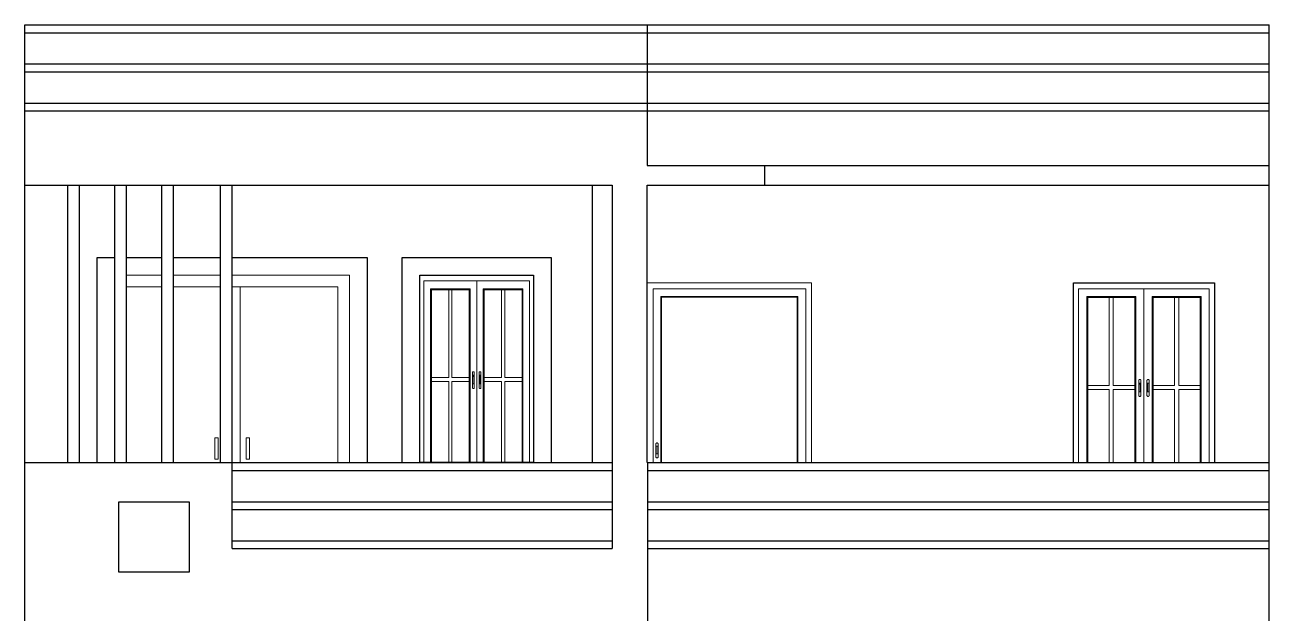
# Model space of a CAD drawing. Header units: inches. Extents: x -4962553 to -4957717, y -3263817 to -3261572.
# Drawn here: x -4961697.8 to -4961379.7, y -3263210.8 to -3263060.3 of the extents above; entities that cross this region are included whole.
import ezdxf

# ---------------------------------------------------------------- set-up
doc = ezdxf.new("R2010")
doc.units = ezdxf.units.IN
doc.header["$LTSCALE"] = 2
doc.header["$MEASUREMENT"] = 0
doc.layers.get('0').update_dxf_attribs({"linetype": 'CONTINUOUS'})
doc.layers.add('window', color=4, linetype='CONTINUOUS', lineweight=13)

msp = doc.modelspace()

# ---------------------------------------------------------------- linework, layer by layer
at = {"ltscale": 0.5}
for p, q in [((-4961697.78, -3263060.25), (-4961379.65, -3263060.25)), ((-4961697.78, -3263096.25), (-4961697.78, -3263060.25)), ((-4961697.78, -3263062.25), (-4961379.65, -3263062.25)), ((-4961538.65, -3263060.25), (-4961538.65, -3263096.25)), ((-4961379.65, -3263096.25), (-4961379.65, -3263060.25)), ((-4961697.78, -3263070.25), (-4961379.65, -3263070.25)), ((-4961697.78, -3263072.25), (-4961379.65, -3263072.25)), ((-4961697.78, -3263080.25), (-4961379.65, -3263080.25)), ((-4961697.78, -3263082.25), (-4961379.65, -3263082.25)), ((-4961697.78, -3263208.25), (-4961697.78, -3263096.25)), ((-4961538.65, -3263096.25), (-4961379.65, -3263096.25)), ((-4961508.65, -3263096.25), (-4961508.65, -3263101.25)), ((-4961379.65, -3263208.25), (-4961379.65, -3263096.25)), ((-4961697.78, -3263101.25), (-4961547.65, -3263101.25)), ((-4961686.78, -3263172.25), (-4961686.78, -3263101.25)), ((-4961683.78, -3263172.25), (-4961683.78, -3263101.25)), ((-4961674.78, -3263172.25), (-4961674.78, -3263101.25)), ((-4961671.78, -3263172.25), (-4961671.78, -3263101.25)), ((-4961662.78, -3263172.25), (-4961662.78, -3263101.25)), ((-4961659.78, -3263172.25), (-4961659.78, -3263101.25)), ((-4961647.78, -3263172.25), (-4961647.78, -3263101.25)), ((-4961644.78, -3263172.25), (-4961644.78, -3263101.25)), ((-4961552.65, -3263172.25), (-4961552.65, -3263101.25)), ((-4961547.65, -3263101.25), (-4961547.65, -3263194.25)), ((-4961538.65, -3263101.25), (-4961379.65, -3263101.25)), ((-4961538.65, -3263172.25), (-4961538.65, -3263101.25)), ((-4961697.78, -3263172.25), (-4961547.65, -3263172.25)), ((-4961644.78, -3263194.25), (-4961644.78, -3263172.25)), ((-4961644.78, -3263174.25), (-4961547.65, -3263174.25)), ((-4961538.65, -3263172.25), (-4961379.65, -3263172.25)), ((-4961538.59, -3263172.25), (-4961538.65, -3263320.25)), ((-4961538.59, -3263174.25), (-4961379.65, -3263174.25)), ((-4961644.78, -3263182.25), (-4961547.65, -3263182.25)), ((-4961538.6, -3263182.25), (-4961379.65, -3263182.25)), ((-4961644.78, -3263184.25), (-4961547.65, -3263184.25)), ((-4961538.6, -3263184.25), (-4961379.65, -3263184.25)), ((-4961644.78, -3263192.25), (-4961547.65, -3263192.25)), ((-4961538.6, -3263192.25), (-4961379.65, -3263192.25)), ((-4961644.78, -3263194.25), (-4961547.65, -3263194.25)), ((-4961538.6, -3263194.25), (-4961379.65, -3263194.25)), ((-4961697.78, -3263320.25), (-4961697.78, -3263208.25)), ((-4961538.65, -3263208.25), (-4961538.61, -3263208.25)), ((-4961379.65, -3263320.25), (-4961379.65, -3263208.25))]:
    msp.add_line(p, q, dxfattribs=at)
for points in [[(-4961679.28, -3263172.25), (-4961679.28, -3263119.75), (-4961674.78, -3263119.75)], [(-4961671.78, -3263119.75), (-4961662.78, -3263119.75)], [(-4961659.78, -3263119.75), (-4961647.78, -3263119.75)], [(-4961644.78, -3263119.75), (-4961610.28, -3263119.75), (-4961610.28, -3263172.25)], [(-4961601.28, -3263172.25), (-4961601.28, -3263119.75), (-4961563.23, -3263119.75), (-4961563.23, -3263172.25)], [(-4961429.65, -3263172.25), (-4961429.65, -3263126.25), (-4961393.65, -3263126.25), (-4961393.65, -3263172.25)]]:
    msp.add_lwpolyline(points, dxfattribs=at)
for points in [[(-4961596.78, -3263124.25), (-4961567.73, -3263124.25), (-4961567.73, -3263172.25), (-4961596.78, -3263172.25)], [(-4961673.74, -3263182.25), (-4961655.74, -3263182.25), (-4961655.74, -3263200.25), (-4961673.74, -3263200.25)]]:
    msp.add_lwpolyline(points, close=True, dxfattribs=at)
at = {"layer": 'window'}
for p, q in [((-4961596.78, -3263172.25), (-4961596.78, -3263124.25)), ((-4961596.78, -3263124.25), (-4961567.73, -3263124.25)), ((-4961595.74, -3263172.25), (-4961595.74, -3263125.75)), ((-4961595.74, -3263125.75), (-4961568.77, -3263125.75)), ((-4961582.26, -3263125.75), (-4961582.26, -3263172.25)), ((-4961568.77, -3263125.75), (-4961568.77, -3263172.25)), ((-4961567.73, -3263124.44), (-4961567.73, -3263124.25)), ((-4961567.73, -3263172.25), (-4961567.73, -3263124.25)), ((-4961429.65, -3263172.25), (-4961429.65, -3263126.25)), ((-4961429.65, -3263126.25), (-4961393.65, -3263126.25)), ((-4961393.65, -3263126.44), (-4961393.65, -3263126.25)), ((-4961393.65, -3263172.25), (-4961393.65, -3263126.25)), ((-4961644.78, -3263127.25), (-4961644.78, -3263172.25)), ((-4961642.78, -3263127.25), (-4961642.78, -3263172.25)), ((-4961583.94, -3263127.78), (-4961594.06, -3263127.78)), ((-4961594.06, -3263127.78), (-4961594.06, -3263172.25)), ((-4961593.85, -3263128.03), (-4961594.06, -3263127.78)), ((-4961593.85, -3263128.03), (-4961593.85, -3263172.25)), ((-4961593.85, -3263128.03), (-4961584.15, -3263128.03)), ((-4961589.42, -3263128.03), (-4961589.42, -3263150.5)), ((-4961588.58, -3263128.03), (-4961588.58, -3263150.5)), ((-4961584.15, -3263128.03), (-4961583.94, -3263127.78)), ((-4961584.15, -3263172.25), (-4961584.15, -3263128.03)), ((-4961583.94, -3263172.25), (-4961583.94, -3263127.78)), ((-4961580.57, -3263172.25), (-4961580.57, -3263127.78)), ((-4961580.57, -3263127.78), (-4961570.45, -3263127.78)), ((-4961580.36, -3263128.03), (-4961580.57, -3263127.78)), ((-4961580.36, -3263172.25), (-4961580.36, -3263128.03)), ((-4961570.66, -3263128.03), (-4961580.36, -3263128.03)), ((-4961575.93, -3263128.03), (-4961575.93, -3263150.5)), ((-4961575.09, -3263128.03), (-4961575.09, -3263150.5)), ((-4961570.66, -3263128.03), (-4961570.45, -3263127.78)), ((-4961570.66, -3263128.03), (-4961570.66, -3263172.25)), ((-4961570.45, -3263127.78), (-4961570.45, -3263172.25)), ((-4961428.37, -3263172.25), (-4961428.37, -3263127.75)), ((-4961428.37, -3263127.75), (-4961394.94, -3263127.75)), ((-4961413.74, -3263129.78), (-4961426.28, -3263129.78)), ((-4961426.28, -3263129.78), (-4961426.28, -3263172.25)), ((-4961426.02, -3263130.03), (-4961426.28, -3263129.78)), ((-4961426.02, -3263130.03), (-4961426.02, -3263172.25)), ((-4961426.02, -3263130.03), (-4961414, -3263130.03)), ((-4961420.53, -3263130.03), (-4961420.53, -3263152.5)), ((-4961419.49, -3263130.03), (-4961419.49, -3263152.5)), ((-4961414, -3263130.03), (-4961413.74, -3263129.78)), ((-4961414, -3263172.25), (-4961414, -3263130.03)), ((-4961413.74, -3263172.25), (-4961413.74, -3263129.78)), ((-4961411.65, -3263127.75), (-4961411.65, -3263172.25)), ((-4961409.57, -3263172.25), (-4961409.57, -3263129.78)), ((-4961409.57, -3263129.78), (-4961397.03, -3263129.78)), ((-4961409.31, -3263130.03), (-4961409.57, -3263129.78)), ((-4961409.31, -3263172.25), (-4961409.31, -3263130.03)), ((-4961397.29, -3263130.03), (-4961409.31, -3263130.03)), ((-4961403.82, -3263130.03), (-4961403.82, -3263152.5)), ((-4961402.78, -3263130.03), (-4961402.78, -3263152.5)), ((-4961397.29, -3263130.03), (-4961397.03, -3263129.78)), ((-4961397.29, -3263130.03), (-4961397.29, -3263172.25)), ((-4961397.03, -3263129.78), (-4961397.03, -3263172.25)), ((-4961394.94, -3263127.75), (-4961394.94, -3263172.25)), ((-4961583.3, -3263149.09), (-4961583.32, -3263149.13)), ((-4961583.27, -3263149.06), (-4961583.3, -3263149.09)), ((-4961583.25, -3263149.04), (-4961583.27, -3263149.06)), ((-4961583.22, -3263149.02), (-4961583.25, -3263149.04)), ((-4961583.18, -3263149), (-4961583.22, -3263149.02)), ((-4961583.15, -3263148.99), (-4961583.18, -3263149)), ((-4961583.11, -3263148.99), (-4961583.15, -3263148.99)), ((-4961583.07, -3263148.99), (-4961583.11, -3263148.99)), ((-4961583.04, -3263149), (-4961583.07, -3263148.99)), ((-4961583, -3263149.02), (-4961583.04, -3263149)), ((-4961582.97, -3263149.04), (-4961583, -3263149.02)), ((-4961582.95, -3263149.06), (-4961582.97, -3263149.04)), ((-4961582.92, -3263149.09), (-4961582.95, -3263149.06)), ((-4961582.9, -3263149.13), (-4961582.92, -3263149.09)), ((-4961581.61, -3263149.13), (-4961581.59, -3263149.09)), ((-4961581.57, -3263149.06), (-4961581.59, -3263149.09)), ((-4961581.54, -3263149.04), (-4961581.57, -3263149.06)), ((-4961581.54, -3263149.04), (-4961581.51, -3263149.02)), ((-4961581.48, -3263149), (-4961581.51, -3263149.02)), ((-4961581.44, -3263148.99), (-4961581.48, -3263149)), ((-4961581.4, -3263148.99), (-4961581.44, -3263148.99)), ((-4961581.37, -3263148.99), (-4961581.4, -3263148.99)), ((-4961581.37, -3263148.99), (-4961581.33, -3263149)), ((-4961581.33, -3263149), (-4961581.3, -3263149.02)), ((-4961581.3, -3263149.02), (-4961581.27, -3263149.04)), ((-4961581.27, -3263149.04), (-4961581.24, -3263149.06)), ((-4961581.24, -3263149.06), (-4961581.22, -3263149.09)), ((-4961581.2, -3263149.13), (-4961581.22, -3263149.09)), ((-4961589.42, -3263150.5), (-4961593.85, -3263150.5)), ((-4961589.42, -3263151.51), (-4961593.85, -3263151.51)), ((-4961589.42, -3263151.51), (-4961589.42, -3263172.25)), ((-4961584.15, -3263150.5), (-4961588.58, -3263150.5)), ((-4961588.58, -3263151.51), (-4961588.58, -3263172.25)), ((-4961584.15, -3263151.51), (-4961588.58, -3263151.51)), ((-4961583.33, -3263149.16), (-4961583.34, -3263149.2)), ((-4961583.34, -3263149.2), (-4961583.34, -3263149.24)), ((-4961583.34, -3263149.24), (-4961583.34, -3263153.05)), ((-4961583.32, -3263149.13), (-4961583.33, -3263149.16)), ((-4961583.27, -3263150.05), (-4961583.26, -3263150.02)), ((-4961583.27, -3263150.33), (-4961583.27, -3263150.05)), ((-4961583.27, -3263150.33), (-4961583.26, -3263150.3)), ((-4961583.27, -3263151.97), (-4961583.27, -3263150.33)), ((-4961583.27, -3263151.97), (-4961583.26, -3263151.99)), ((-4961583.26, -3263150), (-4961583.25, -3263149.97)), ((-4961583.26, -3263150.02), (-4961583.26, -3263150)), ((-4961583.26, -3263150.27), (-4961583.25, -3263150.25)), ((-4961583.26, -3263150.3), (-4961583.26, -3263150.27)), ((-4961583.26, -3263151.99), (-4961583.26, -3263152.02)), ((-4961583.26, -3263152.02), (-4961583.25, -3263152.04)), ((-4961583.25, -3263149.97), (-4961583.24, -3263149.95)), ((-4961583.25, -3263150.25), (-4961583.24, -3263150.23)), ((-4961583.25, -3263152.04), (-4961583.24, -3263152.07)), ((-4961583.24, -3263149.95), (-4961583.22, -3263149.93)), ((-4961583.24, -3263150.23), (-4961583.22, -3263150.21)), ((-4961583.24, -3263152.07), (-4961583.22, -3263152.09)), ((-4961583.22, -3263149.93), (-4961583.2, -3263149.91)), ((-4961583.22, -3263150.21), (-4961583.2, -3263150.19)), ((-4961583.22, -3263152.09), (-4961583.2, -3263152.1)), ((-4961583.2, -3263149.91), (-4961583.18, -3263149.9)), ((-4961583.2, -3263150.19), (-4961583.18, -3263150.18)), ((-4961583.2, -3263152.1), (-4961583.18, -3263152.12)), ((-4961583.18, -3263149.9), (-4961583.16, -3263149.89)), ((-4961583.18, -3263150.18), (-4961583.16, -3263150.17)), ((-4961583.18, -3263152.12), (-4961583.16, -3263152.13)), ((-4961583.16, -3263149.89), (-4961583.13, -3263149.88)), ((-4961583.16, -3263150.17), (-4961583.13, -3263150.16)), ((-4961583.16, -3263152.13), (-4961583.13, -3263152.13)), ((-4961583.13, -3263149.88), (-4961583.11, -3263149.88)), ((-4961583.13, -3263150.16), (-4961583.11, -3263150.16)), ((-4961583.13, -3263152.13), (-4961583.11, -3263152.13)), ((-4961583.11, -3263149.88), (-4961583.09, -3263149.88)), ((-4961583.11, -3263150.16), (-4961583.09, -3263150.16)), ((-4961583.11, -3263152.13), (-4961583.09, -3263152.13)), ((-4961583.09, -3263149.88), (-4961583.06, -3263149.89)), ((-4961583.09, -3263150.16), (-4961583.06, -3263150.17)), ((-4961583.09, -3263152.13), (-4961583.06, -3263152.13)), ((-4961583.06, -3263149.89), (-4961583.04, -3263149.9)), ((-4961583.06, -3263150.17), (-4961583.04, -3263150.18)), ((-4961583.06, -3263152.13), (-4961583.04, -3263152.12)), ((-4961583.04, -3263149.9), (-4961583.02, -3263149.91)), ((-4961583.04, -3263150.18), (-4961583.02, -3263150.19)), ((-4961583.04, -3263152.12), (-4961583.02, -3263152.1)), ((-4961583.02, -3263149.91), (-4961583, -3263149.93)), ((-4961583.02, -3263150.19), (-4961583, -3263150.21)), ((-4961583.02, -3263152.1), (-4961583, -3263152.09)), ((-4961583, -3263149.93), (-4961582.98, -3263149.95)), ((-4961583, -3263150.21), (-4961582.98, -3263150.23)), ((-4961583, -3263152.09), (-4961582.98, -3263152.07)), ((-4961582.98, -3263149.95), (-4961582.97, -3263149.97)), ((-4961582.98, -3263150.23), (-4961582.97, -3263150.25)), ((-4961582.98, -3263152.07), (-4961582.97, -3263152.04)), ((-4961582.97, -3263149.97), (-4961582.96, -3263150)), ((-4961582.97, -3263150.25), (-4961582.96, -3263150.27)), ((-4961582.97, -3263152.04), (-4961582.96, -3263152.02)), ((-4961582.96, -3263150), (-4961582.96, -3263150.02)), ((-4961582.96, -3263150.02), (-4961582.95, -3263150.05)), ((-4961582.96, -3263150.27), (-4961582.96, -3263150.3)), ((-4961582.96, -3263150.3), (-4961582.95, -3263150.33)), ((-4961582.96, -3263151.99), (-4961582.95, -3263151.97)), ((-4961582.96, -3263152.02), (-4961582.96, -3263151.99)), ((-4961582.95, -3263151.97), (-4961582.95, -3263150.05)), ((-4961582.89, -3263149.16), (-4961582.9, -3263149.13)), ((-4961582.88, -3263149.2), (-4961582.89, -3263149.16)), ((-4961582.88, -3263149.24), (-4961582.89, -3263149.16)), ((-4961582.88, -3263149.24), (-4961582.88, -3263149.2)), ((-4961582.88, -3263153.05), (-4961582.88, -3263149.24)), ((-4961581.63, -3263149.2), (-4961581.62, -3263149.16)), ((-4961581.63, -3263149.24), (-4961581.62, -3263149.16)), ((-4961581.63, -3263149.24), (-4961581.63, -3263149.2)), ((-4961581.63, -3263153.05), (-4961581.63, -3263149.24)), ((-4961581.62, -3263149.16), (-4961581.61, -3263149.13)), ((-4961581.55, -3263150), (-4961581.56, -3263150.02)), ((-4961581.56, -3263150.02), (-4961581.56, -3263150.05)), ((-4961581.56, -3263150.05), (-4961581.56, -3263151.97)), ((-4961581.56, -3263151.99), (-4961581.56, -3263151.97)), ((-4961581.55, -3263152.02), (-4961581.56, -3263151.99)), ((-4961581.54, -3263149.97), (-4961581.55, -3263150)), ((-4961581.54, -3263152.04), (-4961581.55, -3263152.02)), ((-4961581.53, -3263149.95), (-4961581.54, -3263149.97)), ((-4961581.53, -3263152.07), (-4961581.54, -3263152.04)), ((-4961581.51, -3263149.93), (-4961581.53, -3263149.95)), ((-4961581.51, -3263152.09), (-4961581.53, -3263152.07)), ((-4961581.49, -3263149.91), (-4961581.51, -3263149.93)), ((-4961581.49, -3263152.1), (-4961581.51, -3263152.09)), ((-4961581.47, -3263149.9), (-4961581.49, -3263149.91)), ((-4961581.47, -3263152.12), (-4961581.49, -3263152.1)), ((-4961581.45, -3263149.89), (-4961581.47, -3263149.9)), ((-4961581.45, -3263152.13), (-4961581.47, -3263152.12)), ((-4961581.43, -3263149.88), (-4961581.45, -3263149.89)), ((-4961581.43, -3263152.13), (-4961581.45, -3263152.13)), ((-4961581.4, -3263149.88), (-4961581.43, -3263149.88)), ((-4961581.4, -3263152.13), (-4961581.43, -3263152.13)), ((-4961581.38, -3263149.88), (-4961581.4, -3263149.88)), ((-4961581.38, -3263152.13), (-4961581.4, -3263152.13)), ((-4961581.36, -3263149.89), (-4961581.38, -3263149.88)), ((-4961581.36, -3263152.13), (-4961581.38, -3263152.13)), ((-4961581.33, -3263149.9), (-4961581.36, -3263149.89)), ((-4961581.33, -3263152.12), (-4961581.36, -3263152.13)), ((-4961581.31, -3263149.91), (-4961581.33, -3263149.9)), ((-4961581.31, -3263152.1), (-4961581.33, -3263152.12)), ((-4961581.29, -3263149.93), (-4961581.31, -3263149.91)), ((-4961581.29, -3263152.09), (-4961581.31, -3263152.1)), ((-4961581.28, -3263149.95), (-4961581.29, -3263149.93)), ((-4961581.28, -3263152.07), (-4961581.29, -3263152.09)), ((-4961581.26, -3263149.97), (-4961581.28, -3263149.95)), ((-4961581.26, -3263152.04), (-4961581.28, -3263152.07)), ((-4961581.26, -3263150), (-4961581.26, -3263149.97)), ((-4961581.25, -3263150.02), (-4961581.26, -3263150)), ((-4961581.25, -3263151.99), (-4961581.26, -3263152.02)), ((-4961581.26, -3263152.02), (-4961581.26, -3263152.04)), ((-4961581.25, -3263150.05), (-4961581.25, -3263150.02)), ((-4961581.25, -3263151.97), (-4961581.25, -3263150.05)), ((-4961581.25, -3263151.97), (-4961581.25, -3263151.99)), ((-4961581.18, -3263149.16), (-4961581.2, -3263149.13)), ((-4961581.17, -3263149.2), (-4961581.18, -3263149.16)), ((-4961581.17, -3263149.2), (-4961581.17, -3263149.24)), ((-4961581.17, -3263149.24), (-4961581.17, -3263153.05)), ((-4961580.36, -3263150.5), (-4961575.93, -3263150.5)), ((-4961580.36, -3263151.51), (-4961575.93, -3263151.51)), ((-4961575.93, -3263151.51), (-4961575.93, -3263172.25)), ((-4961575.09, -3263150.5), (-4961570.66, -3263150.5)), ((-4961575.09, -3263151.51), (-4961570.66, -3263151.51)), ((-4961575.09, -3263151.51), (-4961575.09, -3263172.25)), ((-4961412.98, -3263151.16), (-4961413, -3263151.2)), ((-4961413, -3263151.2), (-4961413, -3263151.24)), ((-4961413, -3263151.24), (-4961413, -3263155.05)), ((-4961412.97, -3263151.13), (-4961412.98, -3263151.16)), ((-4961412.94, -3263151.09), (-4961412.97, -3263151.13)), ((-4961412.91, -3263151.06), (-4961412.94, -3263151.09)), ((-4961412.88, -3263151.04), (-4961412.91, -3263151.06)), ((-4961412.9, -3263152), (-4961412.88, -3263151.97)), ((-4961412.9, -3263152.02), (-4961412.9, -3263152)), ((-4961412.9, -3263152.05), (-4961412.9, -3263152.02)), ((-4961412.9, -3263152.33), (-4961412.9, -3263152.05)), ((-4961412.9, -3263152.27), (-4961412.88, -3263152.25)), ((-4961412.9, -3263152.3), (-4961412.9, -3263152.27)), ((-4961412.84, -3263151.02), (-4961412.88, -3263151.04)), ((-4961412.88, -3263151.97), (-4961412.87, -3263151.95)), ((-4961412.88, -3263152.25), (-4961412.87, -3263152.23)), ((-4961412.87, -3263151.95), (-4961412.85, -3263151.93)), ((-4961412.87, -3263152.23), (-4961412.85, -3263152.21)), ((-4961412.85, -3263151.93), (-4961412.83, -3263151.91)), ((-4961412.85, -3263152.21), (-4961412.83, -3263152.19)), ((-4961412.8, -3263151), (-4961412.84, -3263151.02)), ((-4961412.83, -3263151.91), (-4961412.8, -3263151.9)), ((-4961412.83, -3263152.19), (-4961412.8, -3263152.18)), ((-4961412.76, -3263150.99), (-4961412.8, -3263151)), ((-4961412.8, -3263151.9), (-4961412.77, -3263151.89)), ((-4961412.8, -3263152.18), (-4961412.77, -3263152.17)), ((-4961412.77, -3263151.89), (-4961412.74, -3263151.88)), ((-4961412.77, -3263152.17), (-4961412.74, -3263152.16)), ((-4961412.71, -3263150.99), (-4961412.76, -3263150.99)), ((-4961412.74, -3263151.88), (-4961412.71, -3263151.88)), ((-4961412.74, -3263152.16), (-4961412.71, -3263152.16)), ((-4961412.67, -3263150.99), (-4961412.71, -3263150.99)), ((-4961412.71, -3263151.88), (-4961412.68, -3263151.88)), ((-4961412.71, -3263152.16), (-4961412.68, -3263152.16)), ((-4961412.68, -3263151.88), (-4961412.65, -3263151.89)), ((-4961412.68, -3263152.16), (-4961412.65, -3263152.17)), ((-4961412.62, -3263151), (-4961412.67, -3263150.99)), ((-4961412.65, -3263151.89), (-4961412.62, -3263151.9)), ((-4961412.65, -3263152.17), (-4961412.62, -3263152.18)), ((-4961412.58, -3263151.02), (-4961412.62, -3263151)), ((-4961412.62, -3263151.9), (-4961412.6, -3263151.91)), ((-4961412.62, -3263152.18), (-4961412.6, -3263152.19)), ((-4961412.6, -3263151.91), (-4961412.58, -3263151.93)), ((-4961412.6, -3263152.19), (-4961412.58, -3263152.21)), ((-4961412.54, -3263151.04), (-4961412.58, -3263151.02)), ((-4961412.58, -3263151.93), (-4961412.56, -3263151.95)), ((-4961412.58, -3263152.21), (-4961412.56, -3263152.23)), ((-4961412.56, -3263151.95), (-4961412.54, -3263151.97)), ((-4961412.56, -3263152.23), (-4961412.54, -3263152.25)), ((-4961412.51, -3263151.06), (-4961412.54, -3263151.04)), ((-4961412.54, -3263151.97), (-4961412.53, -3263152)), ((-4961412.54, -3263152.25), (-4961412.53, -3263152.27)), ((-4961412.53, -3263152), (-4961412.52, -3263152.02)), ((-4961412.53, -3263152.27), (-4961412.52, -3263152.3)), ((-4961412.52, -3263152.02), (-4961412.52, -3263152.05)), ((-4961412.52, -3263153.97), (-4961412.52, -3263152.05)), ((-4961412.48, -3263151.09), (-4961412.51, -3263151.06)), ((-4961412.46, -3263151.13), (-4961412.48, -3263151.09)), ((-4961412.44, -3263151.16), (-4961412.46, -3263151.13)), ((-4961412.43, -3263151.2), (-4961412.44, -3263151.16)), ((-4961412.43, -3263151.24), (-4961412.44, -3263151.16)), ((-4961412.43, -3263151.24), (-4961412.43, -3263151.2)), ((-4961412.43, -3263155.05), (-4961412.43, -3263151.24)), ((-4961410.88, -3263151.2), (-4961410.87, -3263151.16)), ((-4961410.88, -3263151.24), (-4961410.87, -3263151.16)), ((-4961410.88, -3263151.24), (-4961410.88, -3263151.2)), ((-4961410.88, -3263155.05), (-4961410.88, -3263151.24)), ((-4961410.87, -3263151.16), (-4961410.85, -3263151.13)), ((-4961410.85, -3263151.13), (-4961410.83, -3263151.09)), ((-4961410.8, -3263151.06), (-4961410.83, -3263151.09)), ((-4961410.77, -3263151.04), (-4961410.8, -3263151.06)), ((-4961410.78, -3263152), (-4961410.79, -3263152.02)), ((-4961410.79, -3263152.02), (-4961410.79, -3263152.05)), ((-4961410.79, -3263152.05), (-4961410.79, -3263153.97)), ((-4961410.77, -3263151.97), (-4961410.78, -3263152)), ((-4961410.77, -3263151.04), (-4961410.73, -3263151.02)), ((-4961410.75, -3263151.95), (-4961410.77, -3263151.97)), ((-4961410.73, -3263151.93), (-4961410.75, -3263151.95)), ((-4961410.69, -3263151), (-4961410.73, -3263151.02)), ((-4961410.71, -3263151.91), (-4961410.73, -3263151.93)), ((-4961410.68, -3263151.9), (-4961410.71, -3263151.91)), ((-4961410.64, -3263150.99), (-4961410.69, -3263151)), ((-4961410.66, -3263151.89), (-4961410.68, -3263151.9)), ((-4961410.63, -3263151.88), (-4961410.66, -3263151.89)), ((-4961410.6, -3263150.99), (-4961410.64, -3263150.99)), ((-4961410.6, -3263151.88), (-4961410.63, -3263151.88)), ((-4961410.55, -3263150.99), (-4961410.6, -3263150.99)), ((-4961410.57, -3263151.88), (-4961410.6, -3263151.88)), ((-4961410.54, -3263151.89), (-4961410.57, -3263151.88)), ((-4961410.55, -3263150.99), (-4961410.51, -3263151)), ((-4961410.51, -3263151.9), (-4961410.54, -3263151.89)), ((-4961410.51, -3263151), (-4961410.47, -3263151.02)), ((-4961410.48, -3263151.91), (-4961410.51, -3263151.9)), ((-4961410.46, -3263151.93), (-4961410.48, -3263151.91)), ((-4961410.47, -3263151.02), (-4961410.43, -3263151.04)), ((-4961410.44, -3263151.95), (-4961410.46, -3263151.93)), ((-4961410.43, -3263151.97), (-4961410.44, -3263151.95)), ((-4961410.43, -3263151.04), (-4961410.39, -3263151.06)), ((-4961410.41, -3263152), (-4961410.43, -3263151.97)), ((-4961410.41, -3263152.02), (-4961410.41, -3263152)), ((-4961410.4, -3263152.05), (-4961410.41, -3263152.02)), ((-4961410.4, -3263153.97), (-4961410.4, -3263152.05)), ((-4961410.39, -3263151.06), (-4961410.37, -3263151.09)), ((-4961410.34, -3263151.13), (-4961410.37, -3263151.09)), ((-4961410.32, -3263151.16), (-4961410.34, -3263151.13)), ((-4961410.31, -3263151.2), (-4961410.32, -3263151.16)), ((-4961410.31, -3263151.2), (-4961410.31, -3263151.24)), ((-4961410.31, -3263151.24), (-4961410.31, -3263155.05)), ((-4961583.34, -3263153.09), (-4961583.34, -3263153.05)), ((-4961583.34, -3263153.05), (-4961583.33, -3263153.13)), ((-4961583.34, -3263153.09), (-4961583.33, -3263153.13)), ((-4961583.33, -3263153.13), (-4961583.32, -3263153.17)), ((-4961583.32, -3263153.17), (-4961583.3, -3263153.2)), ((-4961583.3, -3263153.2), (-4961583.27, -3263153.23)), ((-4961583.27, -3263153.23), (-4961583.25, -3263153.26)), ((-4961583.25, -3263153.26), (-4961583.22, -3263153.28)), ((-4961583.22, -3263153.28), (-4961583.18, -3263153.29)), ((-4961583.18, -3263153.29), (-4961583.15, -3263153.3)), ((-4961583.15, -3263153.3), (-4961583.11, -3263153.3)), ((-4961583.11, -3263153.3), (-4961583.07, -3263153.3)), ((-4961583.07, -3263153.3), (-4961583.04, -3263153.29)), ((-4961583.04, -3263153.29), (-4961583, -3263153.28)), ((-4961583, -3263153.28), (-4961582.97, -3263153.26)), ((-4961582.97, -3263153.26), (-4961582.95, -3263153.23)), ((-4961582.95, -3263153.23), (-4961582.92, -3263153.2)), ((-4961582.92, -3263153.2), (-4961582.9, -3263153.17)), ((-4961582.9, -3263153.17), (-4961582.89, -3263153.13)), ((-4961582.89, -3263153.13), (-4961582.88, -3263153.09)), ((-4961582.88, -3263153.09), (-4961582.88, -3263153.05)), ((-4961581.63, -3263153.09), (-4961581.63, -3263153.05)), ((-4961581.62, -3263153.13), (-4961581.63, -3263153.09)), ((-4961581.62, -3263153.13), (-4961581.61, -3263153.17)), ((-4961581.61, -3263153.17), (-4961581.59, -3263153.2)), ((-4961581.59, -3263153.2), (-4961581.57, -3263153.23)), ((-4961581.54, -3263153.26), (-4961581.57, -3263153.23)), ((-4961581.51, -3263153.28), (-4961581.54, -3263153.26)), ((-4961581.51, -3263153.28), (-4961581.48, -3263153.29)), ((-4961581.44, -3263153.3), (-4961581.48, -3263153.29)), ((-4961581.4, -3263153.3), (-4961581.44, -3263153.3)), ((-4961581.4, -3263153.3), (-4961581.37, -3263153.3)), ((-4961581.37, -3263153.3), (-4961581.33, -3263153.29)), ((-4961581.3, -3263153.28), (-4961581.33, -3263153.29)), ((-4961581.27, -3263153.26), (-4961581.3, -3263153.28)), ((-4961581.27, -3263153.26), (-4961581.24, -3263153.23)), ((-4961581.24, -3263153.23), (-4961581.22, -3263153.2)), ((-4961581.22, -3263153.2), (-4961581.2, -3263153.17)), ((-4961581.18, -3263153.13), (-4961581.2, -3263153.17)), ((-4961581.17, -3263153.05), (-4961581.18, -3263153.13)), ((-4961581.17, -3263153.09), (-4961581.18, -3263153.13)), ((-4961581.17, -3263153.09), (-4961581.17, -3263153.05)), ((-4961420.53, -3263152.5), (-4961426.02, -3263152.5)), ((-4961420.53, -3263153.51), (-4961426.02, -3263153.51)), ((-4961420.53, -3263153.51), (-4961420.53, -3263172.25)), ((-4961414, -3263152.5), (-4961419.49, -3263152.5)), ((-4961419.49, -3263153.51), (-4961419.49, -3263172.25)), ((-4961414, -3263153.51), (-4961419.49, -3263153.51)), ((-4961413, -3263155.09), (-4961413, -3263155.05)), ((-4961413, -3263155.05), (-4961412.98, -3263155.13)), ((-4961413, -3263155.09), (-4961412.98, -3263155.13)), ((-4961412.98, -3263155.13), (-4961412.97, -3263155.17)), ((-4961412.97, -3263155.17), (-4961412.94, -3263155.2)), ((-4961412.94, -3263155.2), (-4961412.91, -3263155.23)), ((-4961412.91, -3263155.23), (-4961412.88, -3263155.26)), ((-4961412.9, -3263152.33), (-4961412.9, -3263152.3)), ((-4961412.9, -3263153.97), (-4961412.9, -3263152.33)), ((-4961412.9, -3263153.97), (-4961412.9, -3263153.99)), ((-4961412.9, -3263153.99), (-4961412.9, -3263154.02)), ((-4961412.9, -3263154.02), (-4961412.88, -3263154.04)), ((-4961412.88, -3263154.04), (-4961412.87, -3263154.07)), ((-4961412.88, -3263155.26), (-4961412.84, -3263155.28)), ((-4961412.87, -3263154.07), (-4961412.85, -3263154.09)), ((-4961412.85, -3263154.09), (-4961412.83, -3263154.1)), ((-4961412.84, -3263155.28), (-4961412.8, -3263155.29)), ((-4961412.83, -3263154.1), (-4961412.8, -3263154.12)), ((-4961412.8, -3263154.12), (-4961412.77, -3263154.13)), ((-4961412.8, -3263155.29), (-4961412.76, -3263155.3)), ((-4961412.77, -3263154.13), (-4961412.74, -3263154.13)), ((-4961412.76, -3263155.3), (-4961412.71, -3263155.3)), ((-4961412.74, -3263154.13), (-4961412.71, -3263154.13)), ((-4961412.71, -3263154.13), (-4961412.68, -3263154.13)), ((-4961412.71, -3263155.3), (-4961412.67, -3263155.3)), ((-4961412.68, -3263154.13), (-4961412.65, -3263154.13)), ((-4961412.67, -3263155.3), (-4961412.62, -3263155.29)), ((-4961412.65, -3263154.13), (-4961412.62, -3263154.12)), ((-4961412.62, -3263154.12), (-4961412.6, -3263154.1)), ((-4961412.62, -3263155.29), (-4961412.58, -3263155.28)), ((-4961412.6, -3263154.1), (-4961412.58, -3263154.09)), ((-4961412.58, -3263154.09), (-4961412.56, -3263154.07)), ((-4961412.58, -3263155.28), (-4961412.54, -3263155.26)), ((-4961412.56, -3263154.07), (-4961412.54, -3263154.04)), ((-4961412.54, -3263154.04), (-4961412.53, -3263154.02)), ((-4961412.54, -3263155.26), (-4961412.51, -3263155.23)), ((-4961412.53, -3263154.02), (-4961412.52, -3263153.99)), ((-4961412.52, -3263152.3), (-4961412.52, -3263152.33)), ((-4961412.52, -3263153.99), (-4961412.52, -3263153.97)), ((-4961412.51, -3263155.23), (-4961412.48, -3263155.2)), ((-4961412.48, -3263155.2), (-4961412.46, -3263155.17)), ((-4961412.46, -3263155.17), (-4961412.44, -3263155.13)), ((-4961412.44, -3263155.13), (-4961412.43, -3263155.09)), ((-4961412.43, -3263155.09), (-4961412.43, -3263155.05)), ((-4961410.88, -3263155.09), (-4961410.88, -3263155.05)), ((-4961410.87, -3263155.13), (-4961410.88, -3263155.09)), ((-4961410.87, -3263155.13), (-4961410.85, -3263155.17)), ((-4961410.85, -3263155.17), (-4961410.83, -3263155.2)), ((-4961410.83, -3263155.2), (-4961410.8, -3263155.23)), ((-4961410.77, -3263155.26), (-4961410.8, -3263155.23)), ((-4961410.79, -3263153.99), (-4961410.79, -3263153.97)), ((-4961410.78, -3263154.02), (-4961410.79, -3263153.99)), ((-4961410.77, -3263154.04), (-4961410.78, -3263154.02)), ((-4961410.75, -3263154.07), (-4961410.77, -3263154.04)), ((-4961410.73, -3263155.28), (-4961410.77, -3263155.26)), ((-4961410.73, -3263154.09), (-4961410.75, -3263154.07)), ((-4961410.71, -3263154.1), (-4961410.73, -3263154.09)), ((-4961410.73, -3263155.28), (-4961410.69, -3263155.29)), ((-4961410.68, -3263154.12), (-4961410.71, -3263154.1)), ((-4961410.64, -3263155.3), (-4961410.69, -3263155.29)), ((-4961410.66, -3263154.13), (-4961410.68, -3263154.12)), ((-4961410.63, -3263154.13), (-4961410.66, -3263154.13)), ((-4961410.6, -3263155.3), (-4961410.64, -3263155.3)), ((-4961410.6, -3263154.13), (-4961410.63, -3263154.13)), ((-4961410.57, -3263154.13), (-4961410.6, -3263154.13)), ((-4961410.6, -3263155.3), (-4961410.55, -3263155.3)), ((-4961410.54, -3263154.13), (-4961410.57, -3263154.13)), ((-4961410.55, -3263155.3), (-4961410.51, -3263155.29)), ((-4961410.51, -3263154.12), (-4961410.54, -3263154.13)), ((-4961410.48, -3263154.1), (-4961410.51, -3263154.12)), ((-4961410.47, -3263155.28), (-4961410.51, -3263155.29)), ((-4961410.46, -3263154.09), (-4961410.48, -3263154.1)), ((-4961410.43, -3263155.26), (-4961410.47, -3263155.28)), ((-4961410.44, -3263154.07), (-4961410.46, -3263154.09)), ((-4961410.43, -3263154.04), (-4961410.44, -3263154.07)), ((-4961410.41, -3263154.02), (-4961410.43, -3263154.04)), ((-4961410.43, -3263155.26), (-4961410.39, -3263155.23)), ((-4961410.4, -3263153.97), (-4961410.41, -3263153.99)), ((-4961410.41, -3263153.99), (-4961410.41, -3263154.02)), ((-4961410.39, -3263155.23), (-4961410.37, -3263155.2)), ((-4961410.37, -3263155.2), (-4961410.34, -3263155.17)), ((-4961410.32, -3263155.13), (-4961410.34, -3263155.17)), ((-4961410.31, -3263155.05), (-4961410.32, -3263155.13)), ((-4961410.31, -3263155.09), (-4961410.32, -3263155.13)), ((-4961410.31, -3263155.09), (-4961410.31, -3263155.05)), ((-4961409.31, -3263152.5), (-4961403.82, -3263152.5)), ((-4961409.31, -3263153.51), (-4961403.82, -3263153.51)), ((-4961403.82, -3263153.51), (-4961403.82, -3263172.25)), ((-4961402.78, -3263152.5), (-4961397.29, -3263152.5)), ((-4961402.78, -3263153.51), (-4961397.29, -3263153.51)), ((-4961402.78, -3263153.51), (-4961402.78, -3263172.25)), ((-4961536.43, -3263167.4), (-4961536.42, -3263167.37)), ((-4961536.43, -3263167.43), (-4961536.42, -3263167.37)), ((-4961536.43, -3263167.43), (-4961536.43, -3263167.4)), ((-4961536.43, -3263170.83), (-4961536.43, -3263167.43)), ((-4961536.42, -3263167.37), (-4961536.4, -3263167.33)), ((-4961536.4, -3263167.33), (-4961536.38, -3263167.3)), ((-4961536.35, -3263167.28), (-4961536.38, -3263167.3)), ((-4961536.32, -3263167.26), (-4961536.35, -3263167.28)), ((-4961536.33, -3263168.11), (-4961536.34, -3263168.13)), ((-4961536.34, -3263168.13), (-4961536.34, -3263168.15)), ((-4961536.34, -3263168.15), (-4961536.34, -3263169.86)), ((-4961536.32, -3263168.09), (-4961536.33, -3263168.11)), ((-4961536.32, -3263167.26), (-4961536.28, -3263167.24)), ((-4961536.31, -3263168.07), (-4961536.32, -3263168.09)), ((-4961536.29, -3263168.05), (-4961536.31, -3263168.07)), ((-4961536.27, -3263168.03), (-4961536.29, -3263168.05)), ((-4961536.24, -3263167.22), (-4961536.28, -3263167.24)), ((-4961536.24, -3263168.02), (-4961536.27, -3263168.03)), ((-4961536.2, -3263167.22), (-4961536.24, -3263167.22)), ((-4961536.22, -3263168.01), (-4961536.24, -3263168.02)), ((-4961536.19, -3263168.01), (-4961536.22, -3263168.01)), ((-4961536.16, -3263167.21), (-4961536.2, -3263167.22)), ((-4961536.16, -3263168), (-4961536.19, -3263168.01)), ((-4961536.12, -3263167.22), (-4961536.16, -3263167.21)), ((-4961536.13, -3263168.01), (-4961536.16, -3263168)), ((-4961536.1, -3263168.01), (-4961536.13, -3263168.01)), ((-4961536.12, -3263167.22), (-4961536.08, -3263167.22)), ((-4961536.08, -3263168.02), (-4961536.1, -3263168.01)), ((-4961536.08, -3263167.22), (-4961536.04, -3263167.24)), ((-4961536.05, -3263168.03), (-4961536.08, -3263168.02)), ((-4961536.03, -3263168.05), (-4961536.05, -3263168.03)), ((-4961536.04, -3263167.24), (-4961536, -3263167.26)), ((-4961536.01, -3263168.07), (-4961536.03, -3263168.05)), ((-4961536, -3263168.09), (-4961536.01, -3263168.07)), ((-4961536, -3263167.26), (-4961535.97, -3263167.28)), ((-4961535.99, -3263168.11), (-4961536, -3263168.09)), ((-4961535.98, -3263168.13), (-4961535.99, -3263168.11)), ((-4961535.98, -3263168.15), (-4961535.98, -3263168.13)), ((-4961535.98, -3263169.86), (-4961535.98, -3263168.15)), ((-4961535.97, -3263167.28), (-4961535.94, -3263167.3)), ((-4961535.92, -3263167.33), (-4961535.94, -3263167.3)), ((-4961535.9, -3263167.37), (-4961535.92, -3263167.33)), ((-4961535.89, -3263167.4), (-4961535.9, -3263167.37)), ((-4961535.89, -3263167.4), (-4961535.89, -3263167.43)), ((-4961535.89, -3263167.43), (-4961535.89, -3263170.83)), ((-4961536.43, -3263170.86), (-4961536.43, -3263170.83)), ((-4961536.42, -3263170.89), (-4961536.43, -3263170.86)), ((-4961536.42, -3263170.89), (-4961536.4, -3263170.93)), ((-4961536.4, -3263170.93), (-4961536.38, -3263170.96)), ((-4961536.38, -3263170.96), (-4961536.35, -3263170.98)), ((-4961536.32, -3263171), (-4961536.35, -3263170.98)), ((-4961536.34, -3263169.88), (-4961536.34, -3263169.86)), ((-4961536.33, -3263169.91), (-4961536.34, -3263169.88)), ((-4961536.32, -3263169.93), (-4961536.33, -3263169.91)), ((-4961536.31, -3263169.95), (-4961536.32, -3263169.93)), ((-4961536.28, -3263171.02), (-4961536.32, -3263171)), ((-4961536.29, -3263169.96), (-4961536.31, -3263169.95)), ((-4961536.27, -3263169.98), (-4961536.29, -3263169.96)), ((-4961536.28, -3263171.02), (-4961536.24, -3263171.04)), ((-4961536.24, -3263169.99), (-4961536.27, -3263169.98)), ((-4961536.22, -3263170), (-4961536.24, -3263169.99)), ((-4961536.2, -3263171.04), (-4961536.24, -3263171.04)), ((-4961536.19, -3263170.01), (-4961536.22, -3263170)), ((-4961536.16, -3263171.05), (-4961536.2, -3263171.04)), ((-4961536.16, -3263170.01), (-4961536.19, -3263170.01)), ((-4961536.13, -3263170.01), (-4961536.16, -3263170.01)), ((-4961536.16, -3263171.05), (-4961536.12, -3263171.04)), ((-4961536.1, -3263170), (-4961536.13, -3263170.01)), ((-4961536.12, -3263171.04), (-4961536.08, -3263171.04)), ((-4961536.08, -3263169.99), (-4961536.1, -3263170)), ((-4961536.05, -3263169.98), (-4961536.08, -3263169.99)), ((-4961536.04, -3263171.02), (-4961536.08, -3263171.04)), ((-4961536.03, -3263169.96), (-4961536.05, -3263169.98)), ((-4961536, -3263171), (-4961536.04, -3263171.02)), ((-4961536.01, -3263169.95), (-4961536.03, -3263169.96)), ((-4961536, -3263169.93), (-4961536.01, -3263169.95)), ((-4961535.99, -3263169.91), (-4961536, -3263169.93)), ((-4961536, -3263171), (-4961535.97, -3263170.98)), ((-4961535.98, -3263169.88), (-4961535.99, -3263169.91)), ((-4961535.98, -3263169.86), (-4961535.98, -3263169.88)), ((-4961535.97, -3263170.98), (-4961535.94, -3263170.96)), ((-4961535.94, -3263170.96), (-4961535.92, -3263170.93)), ((-4961535.9, -3263170.89), (-4961535.92, -3263170.93)), ((-4961535.89, -3263170.83), (-4961535.9, -3263170.89)), ((-4961535.89, -3263170.86), (-4961535.9, -3263170.89)), ((-4961535.89, -3263170.86), (-4961535.89, -3263170.83))]:
    msp.add_line(p, q, dxfattribs=at)
for points in [[(-4961674.78, -3263172.25), (-4961674.78, -3263124.25)], [(-4961671.78, -3263124.25), (-4961662.78, -3263124.25)], [(-4961659.78, -3263124.25), (-4961647.78, -3263124.25)], [(-4961644.78, -3263124.25), (-4961614.78, -3263124.25), (-4961614.78, -3263172.25)], [(-4961496.65, -3263172.25), (-4961496.65, -3263126.25), (-4961538.65, -3263126.25), (-4961538.65, -3263172.25)], [(-4961671.78, -3263172.25), (-4961671.78, -3263127.25), (-4961662.78, -3263127.25)], [(-4961659.78, -3263127.25), (-4961647.78, -3263127.25)], [(-4961644.78, -3263127.25), (-4961617.78, -3263127.25), (-4961617.78, -3263172.25)], [(-4961498.15, -3263172.25), (-4961498.15, -3263127.75), (-4961537.15, -3263127.75), (-4961537.15, -3263172.25)], [(-4961500.12, -3263172.25), (-4961500.12, -3263129.72), (-4961535.19, -3263129.72), (-4961535.19, -3263172.25)], [(-4961500.34, -3263172.25), (-4961500.34, -3263129.94), (-4961534.97, -3263129.94), (-4961534.97, -3263172.25)]]:
    msp.add_lwpolyline(points, dxfattribs=at)
for points in [[(-4961649.24, -3263165.91), (-4961648.37, -3263165.91), (-4961648.37, -3263171.34), (-4961649.24, -3263171.34)], [(-4961640.33, -3263165.91), (-4961641.19, -3263165.91), (-4961641.19, -3263171.34), (-4961640.33, -3263171.34)]]:
    msp.add_lwpolyline(points, close=True, dxfattribs=at)

doc.saveas('drawing.dxf')
